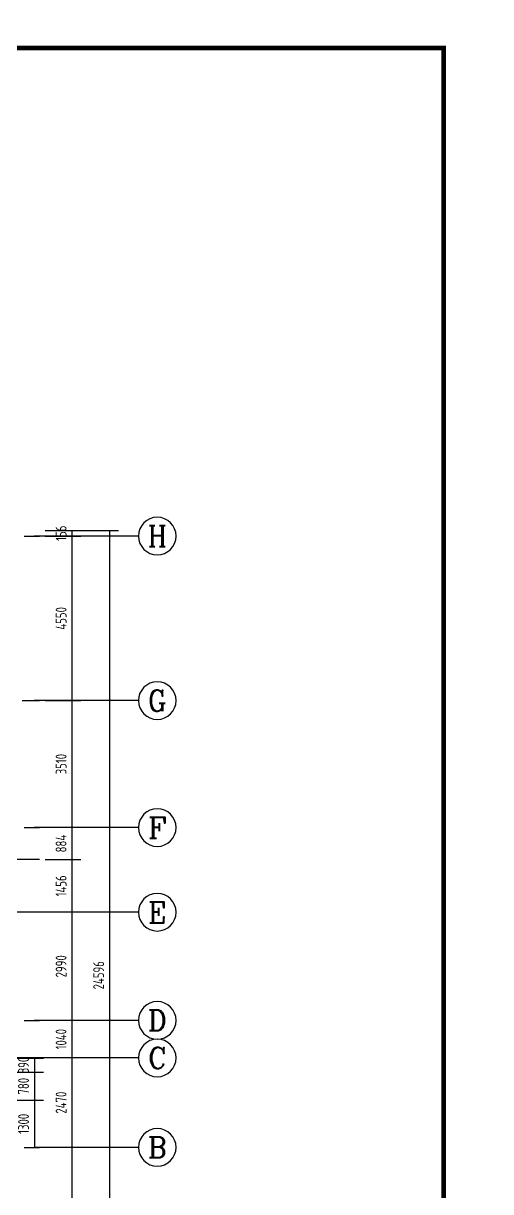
# Model space of a CAD drawing. Extents: x -726032 to 135930, y -151624 to 587044.
# Drawn here: x -545783 to -532852, y 499528 to 531826 of the extents above; entities that cross this region are included whole.
import ezdxf
from ezdxf.enums import TextEntityAlignment as Align

# ---------------------------------------------------------------- set-up
doc = ezdxf.new("R2010")
doc.units = 0
doc.header["$LTSCALE"] = 1000
doc.header["$MEASUREMENT"] = 0
doc.linetypes.add('DOTE', pattern=[2.42, 2, -0.2, 0.02, -0.2])
doc.layers.get('0').update_dxf_attribs({"linetype": 'CONTINUOUS'})
doc.layers.get('DEFPOINTS').update_dxf_attribs({"color": 1, "linetype": 'CONTINUOUS'})
for name, color, linetype in [('AXIS', 245, 'CONTINUOUS'), ('AXIS_TEXT', 7, 'CONTINUOUS'), ('DOTE', 8, 'DOTE'), ('PUB_TITLE', 1, 'CONTINUOUS')]:
    doc.layers.add(name, color=color, linetype=linetype)
doc.styles.add('COMPLEX', font='COMPLEX')
doc.styles.add('DIM_FONT', font='isocp.shx', dxfattribs={"width": 0.8})
doc.dimstyles.new('AXIS', dxfattribs={"dimtxt": 300, "dimasz": 1, "dimexe": 250, "dimexo": 300, "dimgap": 150, "dimtad": 1, "dimdec": 0, "dimzin": 0, "dimdsep": 46, "dimtxsty": 'DIM_FONT', "dimcen": 0.09, "dimse1": 1, "dimse2": 1, "dimclrt": 142, "dimadec": 0, "dimazin": 0, "dimtfac": 1, "dimtdec": 0, "dimtix": 1, "dimtmove": 2, "dimatfit": 3, "dimfxl": 1, "dimtolj": 1, "dimtzin": 0, "dimarcsym": 0})
doc.dimstyles.new('DIMA', dxfattribs={"dimtxt": 300, "dimasz": 1, "dimexe": 250, "dimexo": 300, "dimgap": 150, "dimtad": 1, "dimdec": 0, "dimzin": 0, "dimdsep": 46, "dimtxsty": 'DIM_FONT', "dimcen": 0.09, "dimse1": 1, "dimclrt": 142, "dimadec": 0, "dimazin": 0, "dimtfac": 1, "dimtdec": 0, "dimtix": 1, "dimtmove": 2, "dimatfit": 3, "dimfxl": 1, "dimtolj": 1, "dimtzin": 0, "dimarcsym": 0})
doc.dimstyles.new('DIMB', dxfattribs={"dimtxt": 300, "dimasz": 1, "dimexe": 250, "dimexo": 300, "dimgap": 150, "dimtad": 1, "dimdec": 0, "dimzin": 0, "dimdsep": 46, "dimtxsty": 'DIM_FONT', "dimcen": 0.09, "dimse2": 1, "dimclrt": 142, "dimadec": 0, "dimazin": 0, "dimtfac": 1, "dimtdec": 0, "dimtix": 1, "dimtmove": 2, "dimatfit": 3, "dimfxl": 1, "dimtolj": 1, "dimtzin": 0, "dimarcsym": 0})
doc.dimstyles.new('DIMN', dxfattribs={"dimtxt": 300, "dimasz": 1, "dimexe": 250, "dimexo": 300, "dimgap": 150, "dimtad": 1, "dimdec": 0, "dimzin": 0, "dimdsep": 46, "dimtxsty": 'DIM_FONT', "dimcen": 0.09, "dimclrt": 142, "dimadec": 0, "dimazin": 0, "dimtfac": 1, "dimtdec": 0, "dimtix": 1, "dimtmove": 2, "dimatfit": 3, "dimfxl": 1, "dimtolj": 1, "dimtzin": 0, "dimarcsym": 0})

# ---------------------------------------------------------------- blocks, each defined once
blk = doc.blocks.new('*D3154')
at = {"layer": 'AXIS', "color": 0, "lineweight": -2, "transparency": 16777216}
blk.add_line((-544438, 513101), (-544438, 509593), dxfattribs=at)
at = {"layer": 'AXIS', "color": 0, "transparency": 16777216}
for points in [[(-544438, 513101), (-544438, 513101), (-544438, 513102)], [(-544438, 509593), (-544438, 509593), (-544438, 509592)]]:
    blk.add_solid(points, dxfattribs=at)
at = {"layer": 'DEFPOINTS', "color": 0, "transparency": 16777216}
for p in [(-545483, 513102), (-545483, 509592), (-544438, 509592)]:
    blk.add_point(p, dxfattribs=at)
at = {"layer": 'AXIS', "color": 142, "transparency": 16777216, "insert": (-544738, 511347), "char_height": 300, "attachment_point": 5, "rotation": 90, "style": 'DIM_FONT'}
blk.add_mtext('\\A1;3510', dxfattribs=at)
blk = doc.blocks.new('*D463')
at = {"layer": 'AXIS', "color": 0, "lineweight": -2, "transparency": 16777216}
for p, q in [((-545183, 517808), (-543148, 517808)), ((-543398, 517807), (-543398, 493213)), ((-545183, 493212), (-543148, 493212))]:
    blk.add_line(p, q, dxfattribs=at)
at = {"layer": 'AXIS', "color": 0, "transparency": 16777216}
for points in [[(-543398, 517807), (-543398, 517807), (-543398, 517808)], [(-543398, 493213), (-543398, 493213), (-543398, 493212)]]:
    blk.add_solid(points, dxfattribs=at)
at = {"layer": 'DEFPOINTS', "color": 0, "transparency": 16777216}
for p in [(-545483, 517808), (-545483, 493212), (-543398, 493212)]:
    blk.add_point(p, dxfattribs=at)
at = {"layer": 'AXIS', "color": 142, "transparency": 16777216, "insert": (-543698, 505510), "char_height": 300, "attachment_point": 5, "rotation": 90, "style": 'DIM_FONT'}
blk.add_mtext('\\A1;24596', dxfattribs=at)
blk = doc.blocks.new('_AXISO')
blk.add_circle((0, 0), 0.5)
at = {"layer": 'AXIS_TEXT', "style": 'COMPLEX', "width": 1.041667}
blk.add_attdef('A', text='', height=0.56, dxfattribs=at).set_placement((-0.25, -0.28), (0.25, -0.28), align=Align.FIT)
blk = doc.blocks.new('*D1678')
at = {"layer": 'AXIS', "color": 0, "lineweight": -2, "transparency": 16777216}
for p, q in [((-544438, 509591), (-544438, 508709)), ((-545183, 508708), (-544188, 508708))]:
    blk.add_line(p, q, dxfattribs=at)
at = {"layer": 'AXIS', "color": 0, "transparency": 16777216}
for points in [[(-544438, 509591), (-544438, 509591), (-544438, 509592)], [(-544438, 508709), (-544438, 508709), (-544438, 508708)]]:
    blk.add_solid(points, dxfattribs=at)
at = {"layer": 'DEFPOINTS', "color": 0, "transparency": 16777216}
for p in [(-545483, 509592), (-545483, 508708), (-544438, 508708)]:
    blk.add_point(p, dxfattribs=at)
at = {"layer": 'AXIS', "color": 142, "transparency": 16777216, "insert": (-544738, 509150), "char_height": 300, "attachment_point": 5, "rotation": 90, "style": 'DIM_FONT'}
blk.add_mtext('\\A1;884', dxfattribs=at)
blk = doc.blocks.new('*D3550')
at = {"layer": 'AXIS', "color": 0, "lineweight": -2, "transparency": 16777216}
for p, q in [((-545183, 508708), (-544188, 508708)), ((-544438, 508707), (-544438, 507253))]:
    blk.add_line(p, q, dxfattribs=at)
at = {"layer": 'AXIS', "color": 0, "transparency": 16777216}
for points in [[(-544438, 508707), (-544438, 508707), (-544438, 508708)], [(-544438, 507253), (-544438, 507253), (-544438, 507252)]]:
    blk.add_solid(points, dxfattribs=at)
at = {"layer": 'DEFPOINTS', "color": 0, "transparency": 16777216}
for p in [(-545483, 508708), (-545483, 507252), (-544438, 507252)]:
    blk.add_point(p, dxfattribs=at)
at = {"layer": 'AXIS', "color": 142, "transparency": 16777216, "insert": (-544738, 507980), "char_height": 300, "attachment_point": 5, "rotation": 90, "style": 'DIM_FONT'}
blk.add_mtext('\\A1;1456', dxfattribs=at)
blk = doc.blocks.new('*D3551')
at = {"layer": 'AXIS', "color": 0, "lineweight": -2, "transparency": 16777216}
for p, q in [((-546223, 502052), (-545228, 502052)), ((-545478, 502051), (-545478, 500753))]:
    blk.add_line(p, q, dxfattribs=at)
at = {"layer": 'AXIS', "color": 0, "transparency": 16777216}
for points in [[(-545478, 502051), (-545478, 502051), (-545478, 502052)], [(-545478, 500753), (-545478, 500753), (-545478, 500752)]]:
    blk.add_solid(points, dxfattribs=at)
at = {"layer": 'DEFPOINTS', "color": 0, "transparency": 16777216}
for p in [(-546523, 502052), (-546523, 500752), (-545478, 500752)]:
    blk.add_point(p, dxfattribs=at)
at = {"layer": 'AXIS', "color": 142, "transparency": 16777216, "insert": (-545778, 501402), "char_height": 300, "attachment_point": 5, "rotation": 90, "style": 'DIM_FONT'}
blk.add_mtext('\\A1;1300', dxfattribs=at)
blk = doc.blocks.new('*D465')
at = {"layer": 'AXIS', "color": 0, "lineweight": -2, "transparency": 16777216}
for p, q in [((-546223, 502832), (-545228, 502832)), ((-545478, 502831), (-545478, 502053)), ((-546223, 502052), (-545228, 502052))]:
    blk.add_line(p, q, dxfattribs=at)
at = {"layer": 'AXIS', "color": 0, "transparency": 16777216}
for points in [[(-545478, 502831), (-545478, 502831), (-545478, 502832)], [(-545478, 502053), (-545478, 502053), (-545478, 502052)]]:
    blk.add_solid(points, dxfattribs=at)
at = {"layer": 'DEFPOINTS', "color": 0, "transparency": 16777216}
for p in [(-546523, 502832), (-546523, 502052), (-545478, 502052)]:
    blk.add_point(p, dxfattribs=at)
at = {"layer": 'AXIS', "color": 142, "transparency": 16777216, "insert": (-545778, 502442), "char_height": 300, "attachment_point": 5, "rotation": 90, "style": 'DIM_FONT'}
blk.add_mtext('\\A1;780', dxfattribs=at)
blk = doc.blocks.new('*D467')
at = {"layer": 'AXIS', "color": 0, "lineweight": -2, "transparency": 16777216}
for p, q in [((-546223, 503222), (-545228, 503222)), ((-545478, 503223), (-545478, 503224)), ((-545478, 503222), (-545478, 502832)), ((-546223, 502832), (-545228, 502832)), ((-545478, 502831), (-545478, 502830))]:
    blk.add_line(p, q, dxfattribs=at)
at = {"layer": 'AXIS', "color": 0, "transparency": 16777216}
for points in [[(-545478, 503223), (-545478, 503223), (-545478, 503222)], [(-545478, 502831), (-545478, 502831), (-545478, 502832)]]:
    blk.add_solid(points, dxfattribs=at)
at = {"layer": 'DEFPOINTS', "color": 0, "transparency": 16777216}
for p in [(-546523, 503222), (-546523, 502832), (-545478, 502832)]:
    blk.add_point(p, dxfattribs=at)
at = {"layer": 'AXIS', "color": 142, "transparency": 16777216, "insert": (-545778, 503027), "char_height": 300, "attachment_point": 5, "rotation": 90, "style": 'DIM_FONT'}
blk.add_mtext('\\A1;390', dxfattribs=at)
blk = doc.blocks.new('*D3155')
at = {"layer": 'AXIS', "color": 0, "lineweight": -2, "transparency": 16777216}
blk.add_line((-544438, 503221), (-544438, 500753), dxfattribs=at)
at = {"layer": 'AXIS', "color": 0, "transparency": 16777216}
for points in [[(-544438, 503221), (-544438, 503221), (-544438, 503222)], [(-544438, 500753), (-544438, 500753), (-544438, 500752)]]:
    blk.add_solid(points, dxfattribs=at)
at = {"layer": 'DEFPOINTS', "color": 0, "transparency": 16777216}
for p in [(-545483, 503222), (-545483, 500752), (-544438, 500752)]:
    blk.add_point(p, dxfattribs=at)
at = {"layer": 'AXIS', "color": 142, "transparency": 16777216, "insert": (-544738, 501987), "char_height": 300, "attachment_point": 5, "rotation": 90, "style": 'DIM_FONT'}
blk.add_mtext('\\A1;2470', dxfattribs=at)
blk = doc.blocks.new('*D3156')
at = {"layer": 'AXIS', "color": 0, "lineweight": -2, "transparency": 16777216}
blk.add_line((-544438, 500751), (-544438, 495423), dxfattribs=at)
at = {"layer": 'AXIS', "color": 0, "transparency": 16777216}
for points in [[(-544438, 500751), (-544438, 500751), (-544438, 500752)], [(-544438, 495423), (-544438, 495423), (-544438, 495422)]]:
    blk.add_solid(points, dxfattribs=at)
at = {"layer": 'DEFPOINTS', "color": 0, "transparency": 16777216}
for p in [(-545483, 500752), (-545483, 495422), (-544438, 495422)]:
    blk.add_point(p, dxfattribs=at)
at = {"layer": 'AXIS', "color": 142, "transparency": 16777216, "insert": (-544738, 498087), "char_height": 300, "attachment_point": 5, "rotation": 90, "style": 'DIM_FONT'}
blk.add_mtext('\\A1;5330', dxfattribs=at)
blk = doc.blocks.new('*D3158')
at = {"layer": 'AXIS', "color": 0, "lineweight": -2, "transparency": 16777216}
blk.add_line((-544438, 504261), (-544438, 503223), dxfattribs=at)
at = {"layer": 'AXIS', "color": 0, "transparency": 16777216}
for points in [[(-544438, 504261), (-544438, 504261), (-544438, 504262)], [(-544438, 503223), (-544438, 503223), (-544438, 503222)]]:
    blk.add_solid(points, dxfattribs=at)
at = {"layer": 'DEFPOINTS', "color": 0, "transparency": 16777216}
for p in [(-545483, 504262), (-545483, 503222), (-544438, 503222)]:
    blk.add_point(p, dxfattribs=at)
at = {"layer": 'AXIS', "color": 142, "transparency": 16777216, "insert": (-544738, 503742), "char_height": 300, "attachment_point": 5, "rotation": 90, "style": 'DIM_FONT'}
blk.add_mtext('\\A1;1040', dxfattribs=at)
blk = doc.blocks.new('*D3159')
at = {"layer": 'AXIS', "color": 0, "lineweight": -2, "transparency": 16777216}
blk.add_line((-544438, 507251), (-544438, 504263), dxfattribs=at)
at = {"layer": 'AXIS', "color": 0, "transparency": 16777216}
for points in [[(-544438, 507251), (-544438, 507251), (-544438, 507252)], [(-544438, 504263), (-544438, 504263), (-544438, 504262)]]:
    blk.add_solid(points, dxfattribs=at)
at = {"layer": 'DEFPOINTS', "color": 0, "transparency": 16777216}
for p in [(-545483, 507252), (-545483, 504262), (-544438, 504262)]:
    blk.add_point(p, dxfattribs=at)
at = {"layer": 'AXIS', "color": 142, "transparency": 16777216, "insert": (-544738, 505757), "char_height": 300, "attachment_point": 5, "rotation": 90, "style": 'DIM_FONT'}
blk.add_mtext('\\A1;2990', dxfattribs=at)
blk = doc.blocks.new('*D477')
at = {"layer": 'AXIS', "color": 0, "lineweight": -2, "transparency": 16777216}
for p, q in [((-545183, 517652), (-544188, 517652)), ((-544438, 517651), (-544438, 513103)), ((-545183, 513102), (-544188, 513102))]:
    blk.add_line(p, q, dxfattribs=at)
at = {"layer": 'AXIS', "color": 0, "transparency": 16777216}
for points in [[(-544438, 517651), (-544438, 517651), (-544438, 517652)], [(-544438, 513103), (-544438, 513103), (-544438, 513102)]]:
    blk.add_solid(points, dxfattribs=at)
at = {"layer": 'DEFPOINTS', "color": 0, "transparency": 16777216}
for p in [(-545483, 517652), (-545483, 513102), (-544438, 513102)]:
    blk.add_point(p, dxfattribs=at)
at = {"layer": 'AXIS', "color": 142, "transparency": 16777216, "insert": (-544738, 515377), "char_height": 300, "attachment_point": 5, "rotation": 90, "style": 'DIM_FONT'}
blk.add_mtext('\\A1;4550', dxfattribs=at)
blk = doc.blocks.new('*D478')
at = {"layer": 'AXIS', "color": 0, "lineweight": -2, "transparency": 16777216}
for p, q in [((-545183, 517808), (-544188, 517808)), ((-544438, 517809), (-544438, 517810)), ((-544438, 517808), (-544438, 517652)), ((-545183, 517652), (-544188, 517652)), ((-544438, 517651), (-544438, 517650))]:
    blk.add_line(p, q, dxfattribs=at)
at = {"layer": 'AXIS', "color": 0, "transparency": 16777216}
for points in [[(-544438, 517809), (-544438, 517809), (-544438, 517808)], [(-544438, 517651), (-544438, 517651), (-544438, 517652)]]:
    blk.add_solid(points, dxfattribs=at)
at = {"layer": 'DEFPOINTS', "color": 0, "transparency": 16777216}
for p in [(-545483, 517808), (-545483, 517652), (-544438, 517652)]:
    blk.add_point(p, dxfattribs=at)
at = {"layer": 'AXIS', "color": 142, "transparency": 16777216, "insert": (-544738, 517730), "char_height": 300, "attachment_point": 5, "rotation": 90, "style": 'DIM_FONT'}
blk.add_mtext('\\A1;156', dxfattribs=at)

msp = doc.modelspace()

# ---------------------------------------------------------------- linework, layer by layer
at = {"layer": 'AXIS'}
for p, q in [((-542596.9, 517652.4), (-545483.4, 517652.4)), ((-542596.9, 513102.4), (-545483.4, 513102.4)), ((-542596.9, 509592.4), (-545483.4, 509592.4)), ((-542596.9, 507252.4), (-545483.4, 507252.4)), ((-542596.9, 504262.4), (-545483.4, 504262.4)), ((-542596.9, 503222.4), (-545483.4, 503222.4)), ((-542596.9, 500752.4), (-545483.4, 500752.4))]:
    msp.add_line(p, q, dxfattribs=at)
at = {"layer": 'DOTE'}
for p, q in [((-615939.2, 517652.4), (-545333.8, 517652.4)), ((-615991.2, 513102.4), (-545333.8, 513102.4)), ((-615939.2, 509592.4), (-545333.8, 509592.4)), ((-545333.8, 508708.4), (-553436.9, 508708.4)), ((-545333.8, 507252.4), (-552156.6, 507252.4)), ((-615939.2, 504262.4), (-545333.8, 504262.4)), ((-545333.8, 503222.4), (-615939.2, 503222.4)), ((-615939.2, 500752.4), (-545333.8, 500752.4))]:
    msp.add_line(p, q, dxfattribs=at)
at = {"layer": 'PUB_TITLE'}
for points, const_width in [([(-629442.4, 477843.9), (-532852.4, 477843.9), (-532852.4, 532443.9), (-629442.4, 532443.9)], 0.234), ([(-626842.4, 479143.9), (-534152.4, 479143.9), (-534152.4, 531143.9), (-626842.4, 531143.9)], 130)]:
    msp.add_lwpolyline(points, close=True, dxfattribs=dict(at, const_width=const_width))

# ---------------------------------------------------------------- block references
at = {"layer": 'AXIS'}
ref = msp.add_blockref('_AXISO', (-542076.9, 517652.4), dxfattribs=dict(at, xscale=-1040, yscale=1040, zscale=1040))
ref.add_attrib('A', 'H', dxfattribs={"layer": 'AXIS_TEXT', "height": 582.4, "style": 'COMPLEX', "width": 0.9375}).set_placement((-542336.9, 517361.2), (-541816.9, 517361.2), align=Align.FIT)
ref = msp.add_blockref('_AXISO', (-542076.9, 513102.4), dxfattribs=dict(at, xscale=-1040, yscale=1040, zscale=1040))
ref.add_attrib('A', 'G', dxfattribs={"layer": 'AXIS_TEXT', "height": 582.4, "style": 'COMPLEX', "width": 1.041667}).set_placement((-542336.9, 512811.2), (-541816.9, 512811.2), align=Align.FIT)
ref = msp.add_blockref('_AXISO', (-542076.9, 509592.4), dxfattribs=dict(at, xscale=-1040, yscale=1040, zscale=1040))
ref.add_attrib('A', 'F', dxfattribs={"layer": 'AXIS_TEXT', "height": 582.4, "style": 'COMPLEX', "width": 1.171875}).set_placement((-542336.9, 509301.2), (-541816.9, 509301.2), align=Align.FIT)
ref = msp.add_blockref('_AXISO', (-542076.9, 507252.4), dxfattribs=dict(at, xscale=-1040, yscale=1040, zscale=1040))
ref.add_attrib('A', 'E', dxfattribs={"layer": 'AXIS_TEXT', "height": 582.4, "style": 'COMPLEX', "width": 1.171875}).set_placement((-542336.9, 506961.2), (-541816.9, 506961.2), align=Align.FIT)
ref = msp.add_blockref('_AXISO', (-542076.9, 504262.4), dxfattribs=dict(at, xscale=-1040, yscale=1040, zscale=1040))
ref.add_attrib('A', 'D', dxfattribs={"layer": 'AXIS_TEXT', "height": 582.4, "style": 'COMPLEX', "width": 1.102941}).set_placement((-542336.9, 503971.2), (-541816.9, 503971.2), align=Align.FIT)
ref = msp.add_blockref('_AXISO', (-542076.9, 503222.4), dxfattribs=dict(at, xscale=-1040, yscale=1040, zscale=1040))
ref.add_attrib('A', 'C', dxfattribs={"layer": 'AXIS_TEXT', "height": 582.4, "style": 'COMPLEX', "width": 1.25}).set_placement((-542336.9, 502931.2), (-541816.9, 502931.2), align=Align.FIT)
ref = msp.add_blockref('_AXISO', (-542076.9, 500752.4), dxfattribs=dict(at, xscale=-1040, yscale=1040, zscale=1040))
ref.add_attrib('A', 'B', dxfattribs={"layer": 'AXIS_TEXT', "height": 582.4, "style": 'COMPLEX', "width": 1.102941}).set_placement((-542336.9, 500461.2), (-541816.9, 500461.2), align=Align.FIT)

# ---------------------------------------------------------------- dimensions: what is measured, and where the dimension line sits
for p1, p2, distance, picture, middle in [((-545483.4, 517808.4), (-545483.4, 517652.4), 1045.8, '*D478', (-544737.7, 517730.4)), ((-545483.4, 517808.4), (-545483.4, 493212.4), 2085.8, '*D463', (-543697.7, 505510.4)), ((-545483.4, 517652.4), (-545483.4, 513102.4), 1045.8, '*D477', (-544737.7, 515377.4))]:
    dim = msp.add_aligned_dim(p1=p1, p2=p2, distance=distance, dimstyle='DIMN', dxfattribs=at)
    dim.commit()
    dim.dimension.update_dxf_attribs({"geometry": picture, "text_midpoint": middle})
for base, p1, p2, dimstyle, picture, middle in [((-544437.7, 509592.4), (-545483.4, 513102.4), (-545483.4, 509592.4), 'AXIS', '*D3154', (-544737.7, 511347.4)), ((-544437.7, 508708.4), (-545483.4, 509592.4), (-545483.4, 508708.4), 'DIMA', '*D1678', (-544737.7, 509150.4)), ((-544437.7, 507252.4), (-545483.4, 508708.4), (-545483.4, 507252.4), 'DIMB', '*D3550', (-544737.7, 507980.4)), ((-544437.7, 504262.4), (-545483.4, 507252.4), (-545483.4, 504262.4), 'AXIS', '*D3159', (-544737.7, 505757.4)), ((-544437.7, 503222.4), (-545483.4, 504262.4), (-545483.4, 503222.4), 'AXIS', '*D3158', (-544737.7, 503742.4)), ((-545477.7, 502832.4), (-546523.4, 503222.4), (-546523.4, 502832.4), 'DIMN', '*D467', (-545777.7, 503027.4)), ((-544437.7, 500752.4), (-545483.4, 503222.4), (-545483.4, 500752.4), 'AXIS', '*D3155', (-544737.7, 501987.4)), ((-545477.7, 502052.4), (-546523.4, 502832.4), (-546523.4, 502052.4), 'DIMN', '*D465', (-545777.7, 502442.4)), ((-545477.7, 500752.4), (-546523.4, 502052.4), (-546523.4, 500752.4), 'DIMB', '*D3551', (-545777.7, 501402.4)), ((-544437.7, 495422.4), (-545483.4, 500752.4), (-545483.4, 495422.4), 'AXIS', '*D3156', (-544737.7, 498087.4))]:
    dim = msp.add_linear_dim(base=base, p1=p1, p2=p2, angle=270, dimstyle=dimstyle, dxfattribs=at)
    dim.commit()
    dim.dimension.update_dxf_attribs({"geometry": picture, "text_midpoint": middle})

doc.saveas('drawing.dxf')
